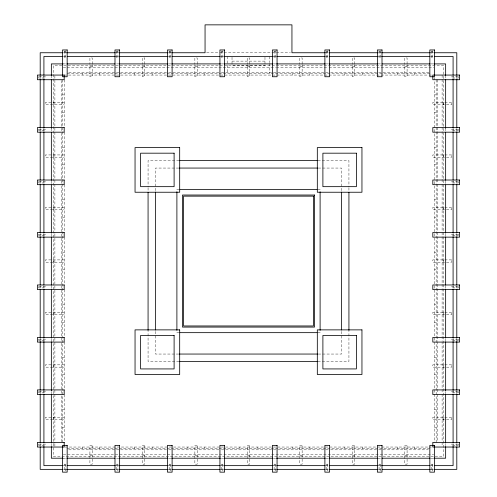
<?xml version="1.0" encoding="UTF-8"?>
<svg xmlns="http://www.w3.org/2000/svg" width="497" height="497" viewBox="0 0 497 497"><rect width="100%" height="100%" fill="white"/><g stroke="black" fill="none" stroke-linecap="round" stroke-linejoin="round"><path stroke-width="0.37" stroke-dasharray="2.48 1.86" d="M64.219 51.446L65.461 51.446M116.689 51.446L117.932 51.446M169.166 51.446L170.409 51.446M221.643 51.446L222.886 51.446M274.114 51.446L275.357 51.446M326.591 51.446L327.834 51.446M379.068 51.446L380.311 51.446M431.539 51.446L432.781 51.446M63.417 52.75L65.734 52.75M116.049 52.75L118.367 52.75M168.682 52.75L171.776 52.75M206.609 52.75L219.022 52.75M219.798 52.75L275.649 52.75M276.425 52.75L290.391 52.75M325.224 52.75L328.318 52.75M378.633 52.75L380.951 52.75M431.266 52.75L433.583 52.75M63.287 56.465L66.592 56.465M116.118 56.465L118.864 56.465M168.141 56.465L171.546 56.465M220.935 56.465L223.812 56.465M273.188 56.465L276.065 56.465M325.454 56.465L328.859 56.465M378.136 56.465L380.882 56.465M430.408 56.465L433.713 56.465M232.024 61.119L264.976 61.119M62.995 63.908L66.101 63.908M116.553 63.908L118.882 63.908M168.558 63.908L170.881 63.908M221.333 63.908L223.662 63.908M273.338 63.908L275.667 63.908M326.119 63.908L328.442 63.908M378.118 63.908L380.447 63.908M430.899 63.908L434.005 63.908M89.914 66.325L92.237 66.325M142.39 66.325L144.714 66.325M194.861 66.325L197.185 66.325M247.338 66.325L249.662 66.325M299.815 66.325L302.139 66.325M352.286 66.325L354.609 66.325M404.763 66.325L407.086 66.325M63.287 67.443L66.387 67.443M67.163 67.443L118.311 67.443M119.081 67.443L275.624 67.443M276.4 67.443L328.318 67.443M329.095 67.443L433.713 67.443M68.71 72.276L119.858 72.276M120.634 72.276L167.905 72.276M168.682 72.276L220.6 72.276M221.376 72.276L277.171 72.276M277.947 72.276L329.871 72.276M330.642 72.276L377.919 72.276M378.689 72.276L429.837 72.276M67.163 73.394L429.837 73.394M64.188 75.066L428.321 75.066M429.054 75.066L431.384 75.066M38.853 76.768L45.401 76.768L45.401 78.01L38.853 78.01M458.147 76.768L451.599 76.768L451.599 78.01L458.147 78.01M62.51 94.884L64.188 94.884M434.49 94.884L436.161 94.884M64.188 102.469L45.401 102.469L45.401 104.792L64.188 104.792M62.51 112.378L64.188 112.378M434.49 112.378L436.161 112.378M38.853 129.245L45.401 129.245L45.401 130.487L38.853 130.487M458.147 129.245L451.599 129.245L451.599 130.487L458.147 130.487M62.51 147.36L64.188 147.36M434.49 147.36L436.161 147.36M64.188 154.94L45.401 154.94L45.401 157.269L64.188 157.269M179.088 160.618L148.069 160.618L148.069 186.99M317.912 160.618L348.931 160.618L348.931 186.99M62.51 164.849L64.188 164.849M434.49 164.849L436.161 164.849M178.752 168.061L155.505 168.061L155.505 191.314M318.248 168.061L341.495 168.061L341.495 191.308M38.853 181.722L45.401 181.722L45.401 182.964L38.853 182.964M458.147 181.722L451.599 181.722L451.599 182.964L458.147 182.964M179.218 189.45L176.895 189.45L176.895 190.997M317.782 189.45L320.105 189.45L320.105 190.997M62.51 199.831L64.188 199.831M434.49 199.831L436.161 199.831M64.188 207.417L45.401 207.417L45.401 209.74L64.188 209.74M62.51 217.326L64.188 217.326M434.49 217.326L436.161 217.326M38.853 234.193L45.401 234.193L45.401 235.435L38.853 235.435M458.147 234.193L451.599 234.193L451.599 235.435L458.147 235.435M62.51 252.308L64.188 252.308M434.49 252.308L436.161 252.308M64.188 259.894L45.401 259.894L45.401 262.217L64.188 262.217M62.51 269.803L64.188 269.803M434.49 269.803L436.161 269.803M38.853 286.67L45.401 286.67L45.401 287.912L38.853 287.912M458.147 286.67L451.599 286.67L451.599 287.912L458.147 287.912M62.51 304.785L64.188 304.785M434.49 304.785L436.161 304.785M64.188 312.364L45.401 312.364L45.401 314.694L64.188 314.694M62.51 322.273L64.188 322.273M434.49 322.273L436.161 322.273M179.218 332.661L176.895 332.661L176.895 331.114M317.782 332.661L320.105 332.661L320.105 331.114M38.853 339.147L45.401 339.147L45.401 340.389L38.853 340.389M458.147 339.147L451.599 339.147L451.599 340.389L458.147 340.389M178.752 354.05L155.505 354.05L155.505 330.797M318.248 354.05L341.495 354.05L341.495 330.797M62.51 357.256L64.188 357.256M434.49 357.256L436.161 357.256M179.088 361.487L148.069 361.487L148.069 331.238M317.912 361.487L348.931 361.487L348.931 331.238M64.188 364.841L45.401 364.841L45.401 367.165L64.188 367.165M62.51 374.75L64.188 374.75M434.49 374.75L436.161 374.75M38.853 391.624L45.401 391.624L45.401 392.866L38.853 392.866M458.147 391.624L451.599 391.624L451.599 392.866L458.147 392.866M62.51 409.733L64.188 409.733M434.49 409.733L436.161 409.733M64.188 417.318L45.401 417.318L45.401 419.642L64.188 419.642M62.51 427.227L64.188 427.227M434.49 427.227L436.161 427.227M38.853 444.094L45.401 444.094L45.401 445.337L38.853 445.337M458.147 444.094L451.599 444.094L451.599 445.337L458.147 445.337M64.964 447.039L428.321 447.039M429.054 447.039L431.384 447.039M67.163 448.716L429.837 448.716M68.71 449.828L119.858 449.828M120.634 449.828L167.905 449.828M168.682 449.828L220.6 449.828M221.376 449.828L277.171 449.828M277.947 449.828L329.871 449.828M330.642 449.828L377.919 449.828M378.689 449.828L428.29 449.828M63.287 454.668L433.713 454.668M89.914 455.78L92.237 455.78M142.39 455.78L144.714 455.78M194.861 455.78L197.185 455.78M247.338 455.78L249.662 455.78M299.815 455.78L302.139 455.78M352.286 455.78L354.609 455.78M404.763 455.78L407.086 455.78M62.995 458.203L66.101 458.203M116.553 458.203L118.882 458.203M168.558 458.203L170.881 458.203M221.333 458.203L223.662 458.203M273.338 458.203L275.667 458.203M326.119 458.203L328.442 458.203M378.118 458.203L380.447 458.203M430.899 458.203L434.005 458.203M63.287 465.639L66.592 465.639M116.118 465.639L118.864 465.639M168.141 465.639L172.111 465.639M220.935 465.639L223.812 465.639M273.188 465.639L276.065 465.639M325.454 465.639L328.859 465.639M378.136 465.639L380.882 465.639M430.408 465.639L433.713 465.639M63.467 469.361L65.797 469.361M116.223 469.361L118.553 469.361M168.203 469.361L171.303 469.361M220.96 469.361L223.283 469.361M273.717 469.361L276.04 469.361M325.697 469.361L328.797 469.361M378.447 469.361L380.777 469.361M431.203 469.361L433.533 469.361M458.11 76.768L458.11 78.01M458.11 129.245L458.11 130.487M458.11 181.722L458.11 182.964M458.11 234.193L458.11 235.435M458.11 286.67L458.11 287.912M458.11 339.147L458.11 340.389M458.11 391.624L458.11 392.866M458.11 444.094L458.11 445.337M456.805 76.022L456.805 78.352M456.805 128.779L456.805 131.102M456.805 180.759L456.805 183.859M456.805 233.515L456.805 235.839M456.805 285.489L456.805 288.595M456.805 338.246L456.805 341.352M456.805 391.002L456.805 394.109M456.805 443.759L456.805 446.089M453.084 75.637L453.084 78.209M453.084 128.319L453.084 131.419M453.084 180.585L453.084 184.101M453.084 233.267L453.084 236.367M453.084 285.514L453.084 289.049M453.084 338.215L453.084 341.414M453.084 390.487L453.084 394.208M453.084 443.902L453.084 445.492M445.647 75.55L445.647 78.656M445.647 128.332L445.647 131.432M445.647 181.107L445.647 184.213M445.647 233.888L445.647 236.218M445.647 285.893L445.647 288.999M445.647 338.668L445.647 340.998M445.647 391.45L445.647 393.779M445.647 443.454L445.647 445.784M443.231 102.469L443.231 104.792M443.231 154.94L443.231 157.269M443.231 207.417L443.231 209.74M443.231 259.894L443.231 262.217M443.231 312.364L443.231 314.694M443.231 364.841L443.231 367.165M443.231 417.318L443.231 419.642M442.113 75.066L442.113 130.86M442.113 131.637L442.113 183.561M442.113 184.337L442.113 231.732M442.113 232.379L442.113 284.209M442.113 284.303L442.113 340.874M442.113 341.65L442.113 393.568M442.113 394.345L442.113 441.634M442.113 442.392L442.113 446.269M437.279 79.719L437.279 130.86M437.279 131.637L437.279 183.561M437.279 184.337L437.279 231.608M437.279 232.379L437.279 283.526M437.279 284.303L437.279 340.874M437.279 341.65L437.279 393.568M437.279 394.345L437.279 441.616M436.161 79.719L436.161 442.392M434.49 77.389L434.49 442.392M432.781 50.682L432.781 57.956L431.539 57.956L431.539 50.682M414.672 73.394L414.672 75.066M414.672 447.039L414.672 448.716M407.086 64.045L407.086 57.956L404.763 57.956L404.763 64.045M407.086 64.716L407.086 76.743L404.763 76.743L404.763 64.716M397.178 73.394L397.178 75.066M397.178 447.039L397.178 448.716M380.311 50.682L380.311 57.956L379.068 57.956L379.068 50.682M362.195 73.394L362.195 75.066M362.195 447.039L362.195 448.716M354.609 64.045L354.609 57.956L352.286 57.956L352.286 64.045M354.609 64.716L354.609 76.743L352.286 76.743L352.286 64.716M348.931 187.767L348.931 191.643M344.707 73.394L344.707 75.066M344.707 447.039L344.707 448.716M327.834 50.682L327.834 57.956L326.591 57.956L326.591 50.682M309.718 73.394L309.718 75.066M309.718 447.039L309.718 448.716M302.139 64.045L302.139 57.956L299.815 57.956L299.815 64.045M302.139 64.716L302.139 76.743L299.815 76.743L299.815 64.716M292.23 73.394L292.23 75.066M292.23 447.039L292.23 448.716M275.357 50.682L275.357 57.956L274.114 57.956L274.114 50.682M269.623 56.465L269.623 62.622M269.623 63.392L269.623 73.394M264.976 57.242L264.976 64.219M264.976 65.766L264.976 65.206L232.024 65.206L232.024 65.766M257.247 447.039L257.247 448.716M249.662 64.045L249.662 57.956L247.338 57.956L247.338 64.045M249.662 64.716L249.662 76.743L247.338 76.743L247.338 64.716M239.753 447.039L239.753 448.716M232.024 57.242L232.024 64.219M227.377 56.465L227.377 73.394M222.886 50.682L222.886 57.956L221.643 57.956L221.643 50.682M204.77 73.394L204.77 75.066M204.77 447.039L204.77 448.716M197.185 64.045L197.185 57.956L194.861 57.956L194.861 64.045M197.185 64.716L197.185 76.743L194.861 76.743L194.861 64.716M187.282 73.394L187.282 75.066M187.282 447.039L187.282 448.716M170.409 50.682L170.409 57.956L169.166 57.956L169.166 50.682M152.293 73.394L152.293 75.066M152.293 447.039L152.293 448.716M148.069 187.767L148.069 191.643M144.714 64.045L144.714 57.956L142.39 57.956L142.39 64.045M144.714 64.716L144.714 76.743L142.39 76.743L142.39 64.716M134.805 73.394L134.805 75.066M134.805 447.039L134.805 448.716M117.932 50.682L117.932 57.956L116.689 57.956L116.689 50.682M99.822 73.394L99.822 75.066M99.822 447.039L99.822 448.716M92.237 64.045L92.237 57.956L89.914 57.956L89.914 64.045M92.237 64.716L92.237 76.743L89.914 76.743L89.914 64.716M82.328 73.394L82.328 75.066M82.328 447.039L82.328 448.716M65.461 50.682L65.461 57.956L64.219 57.956L64.219 50.682M64.188 79.719L64.188 126.99M64.188 132.19L64.188 179.255M64.188 184.667L64.188 231.732M64.188 237.144L64.188 284.209M64.188 289.614L64.188 336.997M64.188 342.091L64.188 389.157M64.188 394.568L64.188 442.392M62.51 79.719L62.51 442.392M61.398 80.489L61.398 132.413M61.398 133.19L61.398 185.108M61.398 185.884L61.398 233.155M61.398 233.932L61.398 285.079M61.398 285.85L61.398 342.427M61.398 343.197L61.398 395.121M61.398 395.898L61.398 442.392M54.887 75.842L54.887 233.155M54.887 233.932L54.887 285.079M54.887 285.85L54.887 443.169M54.887 443.939L54.887 446.269M53.769 102.469L53.769 104.792M53.769 154.94L53.769 157.269M53.769 207.417L53.769 209.74M53.769 259.894L53.769 262.217M53.769 312.364L53.769 314.694M53.769 364.841L53.769 367.165M53.769 417.318L53.769 419.642M51.353 75.55L51.353 78.656M51.353 128.332L51.353 131.432M51.353 181.107L51.353 184.213M51.353 233.888L51.353 236.218M51.353 285.893L51.353 288.999M51.353 338.668L51.353 340.998M51.353 391.45L51.353 393.779M51.353 443.454L51.353 445.784M43.916 75.637L43.916 78.209M43.916 128.319L43.916 131.419M43.916 180.585L43.916 184.101M43.916 233.267L43.916 236.367M43.916 285.514L43.916 289.049M43.916 338.215L43.916 341.414M43.916 390.487L43.916 394.208M43.916 443.902L43.916 445.492M40.195 76.022L40.195 78.352M40.195 128.779L40.195 131.102M40.195 180.759L40.195 183.859M40.195 233.515L40.195 235.839M40.195 285.489L40.195 288.595M40.195 338.246L40.195 341.352M40.195 391.002L40.195 394.109M40.195 443.759L40.195 446.089M38.89 76.768L38.89 78.01M38.89 129.245L38.89 130.487M38.89 181.722L38.89 182.964M38.89 234.193L38.89 235.435M38.89 286.67L38.89 287.912M38.89 339.147L38.89 340.389M38.89 391.624L38.89 392.866M38.89 444.094L38.89 445.337M443.79 65.766L53.21 65.766L53.21 456.339L443.79 456.339L443.79 65.766M451.599 102.469L432.812 102.469L432.812 104.792L451.599 104.792L451.599 102.469M451.599 154.94L432.812 154.94L432.812 157.269L451.599 157.269L451.599 154.94M451.599 207.417L432.812 207.417L432.812 209.74L451.599 209.74L451.599 207.417M451.599 259.894L432.812 259.894L432.812 262.217L451.599 262.217L451.599 259.894M451.599 312.364L432.812 312.364L432.812 314.694L451.599 314.694L451.599 312.364M451.599 364.841L432.812 364.841L432.812 367.165L451.599 367.165L451.599 364.841M451.599 417.318L432.812 417.318L432.812 419.642L451.599 419.642L451.599 417.318M92.237 445.368L89.914 445.368L89.914 464.155L92.237 464.155L92.237 445.368M144.714 445.368L142.39 445.368L142.39 464.155L144.714 464.155L144.714 445.368M197.185 445.368L194.861 445.368L194.861 464.155L197.185 464.155L197.185 445.368M249.662 445.368L247.338 445.368L247.338 464.155L249.662 464.155L249.662 445.368M302.139 445.368L299.815 445.368L299.815 464.155L302.139 464.155L302.139 445.368M354.609 445.368L352.286 445.368L352.286 464.155L354.609 464.155L354.609 445.368M407.086 445.368L404.763 445.368L404.763 464.155L407.086 464.155L407.086 445.368M65.461 464.155L64.219 464.155L64.219 470.702L65.461 470.659L65.461 464.155M117.932 464.155L116.689 464.155L116.689 470.702L117.932 470.659L117.932 464.155M170.409 464.155L169.166 464.155L169.166 470.702L170.409 470.659L170.409 464.155M222.886 464.155L221.643 464.155L221.643 470.702L222.886 470.659L222.886 464.155M275.357 464.155L274.114 464.155L274.114 470.702L275.357 470.659L275.357 464.155M327.834 464.155L326.591 464.155L326.591 470.702L327.834 470.659L327.834 464.155M380.311 464.155L379.068 464.155L379.068 470.702L380.311 470.659L380.311 464.155M432.781 464.155L431.539 464.155L431.539 470.702L432.781 470.659L432.781 464.155"/><path stroke-width="0.75" d="M62.641 52.75L40.195 52.75L40.195 75.246M66.511 52.75L115.273 52.75M119.143 52.75L167.905 52.75M171.776 52.75L205.056 52.75L205.056 24.85L291.944 24.85L291.944 52.75L325.224 52.75M329.095 52.75L377.857 52.75M381.727 52.75L430.489 52.75M434.359 52.75L456.805 52.75L456.805 75.246M62.547 56.465L43.916 56.465L43.916 75.103M67.207 56.465L115.341 56.465M119.224 56.465L167.365 56.465M172.024 56.465L220.159 56.465M224.041 56.465L272.959 56.465M276.841 56.465L324.976 56.465M329.635 56.465L377.776 56.465M381.659 56.465L429.793 56.465M434.453 56.465L453.084 56.465L453.084 75.103M62.995 63.908L51.353 63.908L51.353 75.55M66.878 63.908L115 63.908M119.659 63.908L167.781 63.908M171.658 63.908L220.556 63.908M224.439 63.908L272.561 63.908M276.444 63.908L325.342 63.908M329.219 63.908L377.341 63.908M382 63.908L430.122 63.908M434.005 63.908L445.647 63.908L445.647 75.55M179.864 160.618L317.136 160.618M179.529 168.061L317.471 168.061M179.989 189.45L317.011 189.45M179.989 332.661L317.011 332.661M179.529 354.05L317.471 354.05M179.864 361.487L317.136 361.487M62.995 458.203L51.353 458.203L51.353 446.561M66.878 458.203L115 458.203M119.659 458.203L167.781 458.203M171.658 458.203L220.556 458.203M224.439 458.203L272.561 458.203M276.444 458.203L325.342 458.203M329.219 458.203L377.341 458.203M382 458.203L430.122 458.203M434.005 458.203L445.647 458.203L445.647 446.561M62.547 465.639L43.916 465.639L43.916 446.231M67.207 465.639L115.341 465.639M119.224 465.639L167.365 465.639M172.024 465.639L220.159 465.639M224.041 465.639L272.959 465.639M276.841 465.639L324.976 465.639M329.635 465.639L377.776 465.639M381.659 465.639L429.793 465.639M434.453 465.639L453.084 465.639L453.084 446.231M62.69 469.361L40.195 469.361L40.195 446.859M66.573 469.361L114.67 469.361M119.33 469.361L167.427 469.361M172.08 469.361L220.183 469.361M224.06 469.361L272.94 469.361M276.817 469.361L324.92 469.361M329.573 469.361L377.67 469.361M382.33 469.361L430.427 469.361M434.31 469.361L456.805 469.361L456.805 446.859M456.805 79.129L456.805 128.002M456.805 131.879L456.805 179.982M456.805 184.635L456.805 232.739M456.805 236.615L456.805 284.719M456.805 289.372L456.805 337.469M456.805 341.352L456.805 390.226M456.805 394.109L456.805 442.206M453.084 78.986L453.084 127.897M453.084 131.78L453.084 179.92M453.084 184.58L453.084 232.714M453.084 236.597L453.084 284.738M453.084 289.391L453.084 337.531M453.084 341.414L453.084 390.325M453.084 394.208L453.084 442.349M445.647 79.433L445.647 128.332M445.647 132.208L445.647 180.33M445.647 184.99L445.647 233.112M445.647 236.994L445.647 285.116M445.647 289.77L445.647 337.898M445.647 341.774L445.647 390.673M445.647 394.556L445.647 442.678M348.931 192.42L348.931 330.468M341.495 192.084L341.495 330.027M320.105 191.774L320.105 330.337M176.895 191.774L176.895 330.337M155.505 192.084L155.505 330.045M148.069 192.42L148.069 330.468M51.353 79.433L51.353 128.332M51.353 132.208L51.353 180.33M51.353 184.99L51.353 233.112M51.353 236.994L51.353 285.116M51.353 289.77L51.353 337.898M51.353 341.774L51.353 390.673M51.353 394.556L51.353 442.678M43.916 78.986L43.916 127.897M43.916 131.78L43.916 179.92M43.916 184.58L43.916 232.714M43.916 236.597L43.916 284.738M43.916 289.391L43.916 337.531M43.916 341.414L43.916 390.325M43.916 394.208L43.916 442.349M40.195 79.129L40.195 128.002M40.195 131.879L40.195 179.982M40.195 184.635L40.195 232.739M40.195 236.615L40.195 284.719M40.195 289.372L40.195 337.469M40.195 341.352L40.195 390.226M40.195 394.109L40.195 442.206M67.163 49.961L62.51 49.961L62.51 76.743L67.163 76.743L67.163 49.961M119.634 49.961L114.987 49.961L114.987 76.743L119.634 76.743L119.634 49.961M172.111 49.961L167.464 49.961L167.464 76.743L172.111 76.743L172.111 49.961M224.588 49.961L219.935 49.961L219.935 76.743L224.588 76.743L224.588 49.961M277.065 49.961L272.412 49.961L272.412 76.743L277.065 76.743L277.065 49.961M329.536 49.961L324.889 49.961L324.889 76.743L329.536 76.743L329.536 49.961M382.013 49.961L377.366 49.961L377.366 76.743L382.013 76.743L382.013 49.961M434.49 49.961L429.837 49.961L429.837 76.743L434.49 76.743L434.49 49.961M64.188 75.066L37.405 75.066L37.405 79.719L64.188 79.719L64.188 75.066M459.595 75.066L432.812 75.066L432.812 79.719L459.595 79.719L459.595 75.066M64.188 127.543L37.405 127.543L37.405 132.19L64.188 132.19L64.188 127.543M459.595 127.543L432.812 127.543L432.812 132.19L459.595 132.19L459.595 127.543M179.684 147.603L135.047 147.603L135.047 192.24L179.684 192.24L179.684 147.603M361.953 147.603L317.316 147.603L317.316 192.24L361.953 192.24L361.953 147.603M174.105 153.182L140.626 153.182L140.626 186.661L174.105 186.661L174.105 153.182M356.374 153.182L322.895 153.182L322.895 186.661L356.374 186.661L356.374 153.182M64.188 180.02L37.405 180.02L37.405 184.667L64.188 184.667L64.188 180.02M459.595 180.02L432.812 180.02L432.812 184.667L459.595 184.667L459.595 180.02M314.526 195.029L182.474 195.029L182.474 327.082L314.526 327.082L314.526 195.029M313.408 196.147L183.592 196.147L183.592 325.964L313.408 325.964L313.408 196.147M64.188 232.49L37.405 232.49L37.405 237.144L64.188 237.144L64.188 232.49M459.595 232.49L432.812 232.49L432.812 237.144L459.595 237.144L459.595 232.49M64.188 284.967L37.405 284.967L37.405 289.614L64.188 289.614L64.188 284.967M459.595 284.967L432.812 284.967L432.812 289.614L459.595 289.614L459.595 284.967M179.684 329.871L135.047 329.871L135.047 374.508L179.684 374.508L179.684 329.871M361.953 329.871L317.316 329.871L317.316 374.508L361.953 374.508L361.953 329.871M174.105 335.45L140.626 335.45L140.626 368.929L174.105 368.929L174.105 335.45M356.374 335.45L322.895 335.45L322.895 368.929L356.374 368.929L356.374 335.45M64.188 337.444L37.405 337.444L37.405 342.091L64.188 342.091L64.188 337.444M459.595 337.444L432.812 337.444L432.812 342.091L459.595 342.091L459.595 337.444M64.188 389.915L37.405 389.915L37.405 394.568L64.188 394.568L64.188 389.915M459.595 389.915L432.812 389.915L432.812 394.568L459.595 394.568L459.595 389.915M64.188 442.392L37.405 442.392L37.405 447.039L64.188 447.039L64.188 442.392M459.595 442.392L432.812 442.392L432.812 447.039L459.595 447.039L459.595 442.392M67.163 445.368L62.51 445.368L62.51 472.15L67.163 472.15L67.163 445.368M119.634 445.368L114.987 445.368L114.987 472.15L119.634 472.15L119.634 445.368M172.111 445.368L167.464 445.368L167.464 472.15L172.111 472.15L172.111 445.368M224.588 445.368L219.935 445.368L219.935 472.15L224.588 472.15L224.588 445.368M277.065 445.368L272.412 445.368L272.412 472.15L277.065 472.15L277.065 445.368M329.536 445.368L324.889 445.368L324.889 472.15L329.536 472.15L329.536 445.368M382.013 445.368L377.366 445.368L377.366 472.15L382.013 472.15L382.013 445.368M434.49 445.368L429.837 445.368L429.837 472.15L434.49 472.15L434.49 445.368"/></g></svg>
